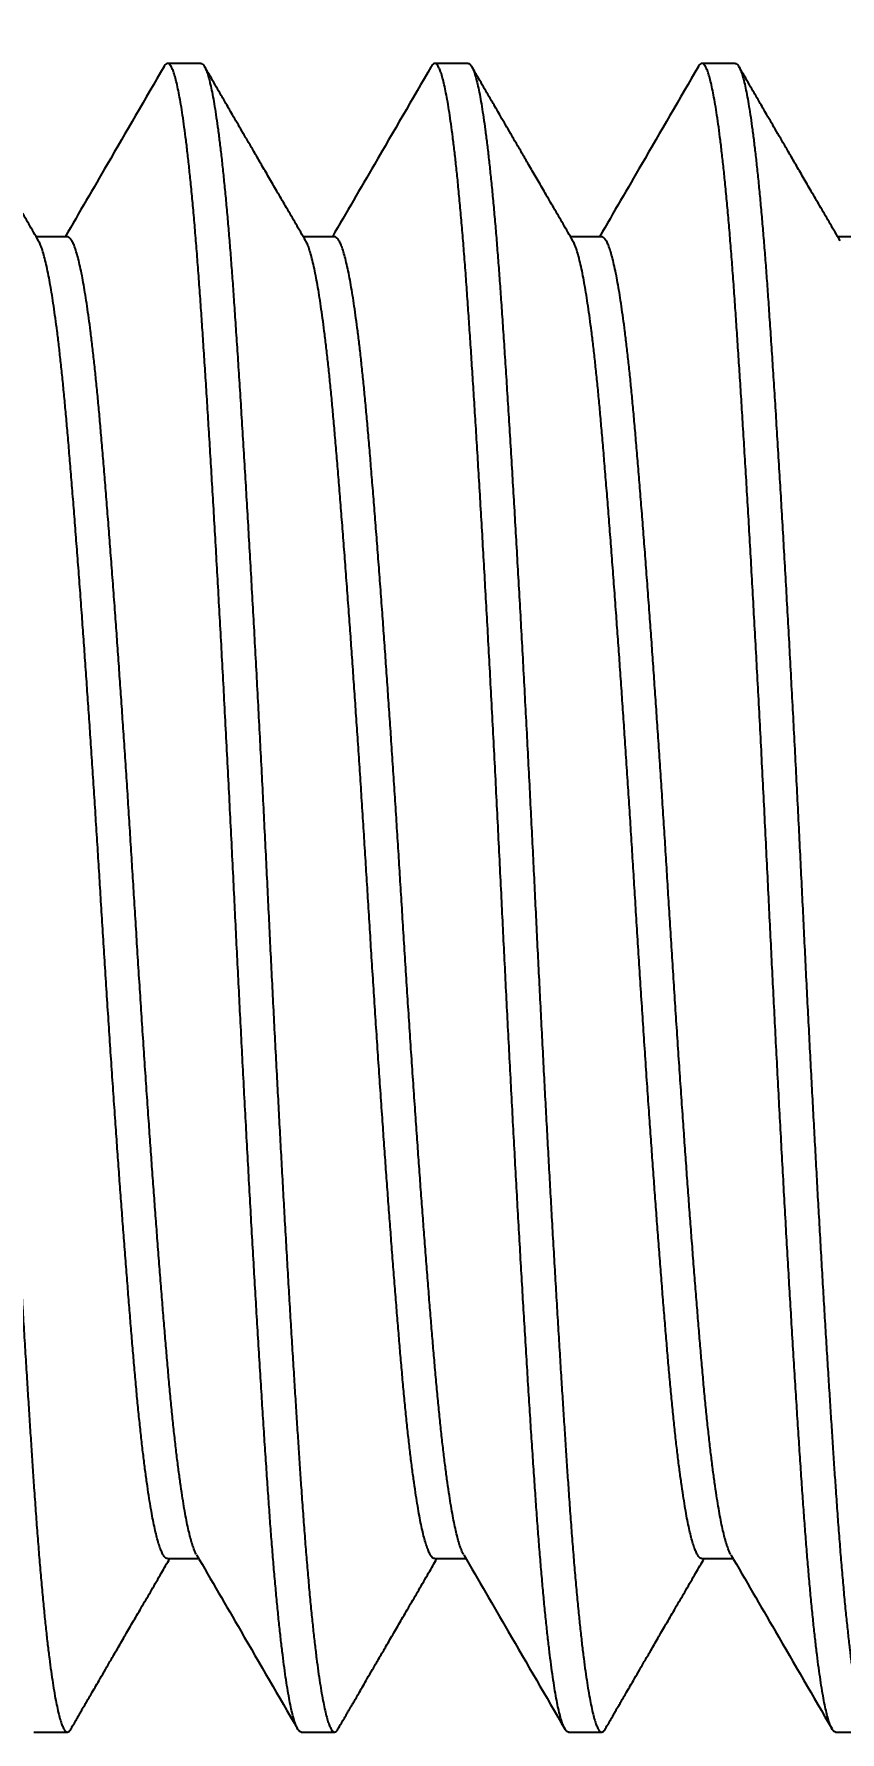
# Model space of a CAD drawing. Header units: millimetres. Extents: x 1.1 to 47.7, y 1.1 to 36.6.
# Drawn here: x 31.94 to 34.35, y 14.27 to 19.36 of the extents above; entities that cross this region are included whole.
import ezdxf

# ---------------------------------------------------------------- set-up
doc = ezdxf.new("R2010")
doc.units = ezdxf.units.MM
doc.header["$LTSCALE"] = 0.17487
doc.linetypes.add('SLD-Solid', pattern=[0])
doc.styles.add('SLDTEXTSTYLE0', font='ARIAL.TTF', dxfattribs={"width": 0.948})
doc.dimstyles.new('SLDDIMSTYLE1', dxfattribs={"dimtxt": 0.538946, "dimasz": 0.538946, "dimexe": 0, "dimexo": 0.0625, "dimgap": 0.134737, "dimtad": 0, "dimtih": 1, "dimtoh": 1, "dimdec": 3, "dimrnd": 1e-09, "dimzin": 12, "dimdsep": 46, "dimtxsty": 'SLDTEXTSTYLE0', "dimsah": 1, "dimcen": 0.09, "dimadec": 0, "dimazin": 3, "dimtfac": 1, "dimtdec": 3, "dimtofl": 0, "dimtmove": 0, "dimatfit": 3, "dimfxl": 0, "dimfrac": 2, "dimtolj": 1, "dimtzin": 12, "dimarcsym": 0})

# ---------------------------------------------------------------- blocks, each defined once
blk = doc.blocks.new('_D_3')
at = {"color": 7, "linetype": 'SLD-Solid', "lineweight": 0}
for p, q in [((26.0373, 21.5791), (26.0373, 23.0497)), ((42.0373, 19.8291), (42.0373, 23.0497)), ((26.0373, 22.7721), (33.0103, 22.7721)), ((42.0373, 22.7721), (35.0666, 22.7721))]:
    blk.add_line(p, q, dxfattribs=at)
at = {"color": 7, "linetype": 'SLD-Solid', "lineweight": 18}
for points in [[(26.0373, 22.7721), (26.5763, 22.6892), (26.5763, 22.855)], [(42.0373, 22.7721), (41.4984, 22.855), (41.4984, 22.6892)]]:
    blk.add_solid(points, dxfattribs=at)
at = {"color": 7, "linetype": 'SLD-Solid', "lineweight": 18, "insert": (33.0103, 23.074), "char_height": 0.55521, "attachment_point": 1, "style": 'SLDTEXTSTYLE0'}
blk.add_mtext('16mm', dxfattribs=at)

msp = doc.modelspace()

# ---------------------------------------------------------------- linework, layer by layer
at = {"color": 7, "linetype": 'SLD-Solid', "lineweight": 25}
for p, q in [((32.4373, 19.2739), (32.3373, 19.2739)), ((33.2373, 19.2739), (33.1373, 19.2739)), ((34.0373, 19.2739), (33.9373, 19.2739)), ((32.0373, 18.7543), (31.9439, 18.7543)), ((32.8373, 18.7543), (32.7439, 18.7543)), ((33.6373, 18.7543), (33.5439, 18.7543)), ((34.4373, 18.7543), (34.3439, 18.7543)), ((32.3373, 14.7935), (32.4307, 14.7935)), ((33.1373, 14.7935), (33.2307, 14.7935)), ((33.9373, 14.7935), (34.0307, 14.7935)), ((31.9373, 14.2739), (32.0373, 14.2739)), ((32.7373, 14.2739), (32.8373, 14.2739)), ((33.5373, 14.2739), (33.6373, 14.2739)), ((34.3373, 14.2739), (34.4373, 14.2739))]:
    msp.add_line(p, q, dxfattribs=at)
for points, knots in [([(31.6373, 19.2739), (31.6389, 19.2735), (31.6422, 19.2727), (31.6472, 19.2664), (31.6523, 19.2562), (31.6575, 19.2417), (31.6627, 19.223), (31.6679, 19.2005), (31.6731, 19.1745), (31.6782, 19.1453), (31.6833, 19.1124), (31.6884, 19.0759), (31.6936, 19.0359), (31.6987, 18.9924), (31.7037, 18.9457), (31.7088, 18.8957), (31.7138, 18.8427), (31.7187, 18.7871), (31.7235, 18.7291), (31.7282, 18.6691), (31.7328, 18.6067), (31.7374, 18.5403), (31.7422, 18.4695), (31.7472, 18.3939), (31.7523, 18.315), (31.7575, 18.2332), (31.7627, 18.1485), (31.7679, 18.0628), (31.7731, 17.9764), (31.7782, 17.8897), (31.7833, 17.8012), (31.7884, 17.7111), (31.7936, 17.6196), (31.7987, 17.5268), (31.8037, 17.433), (31.8088, 17.3385), (31.8138, 17.2434), (31.8187, 17.1486), (31.8235, 17.0542), (31.8282, 16.9605), (31.8328, 16.867), (31.8373, 16.775), (31.8417, 16.6841), (31.8461, 16.594), (31.8506, 16.5037), (31.8552, 16.4132), (31.8599, 16.3229), (31.8645, 16.2345), (31.8691, 16.1482), (31.8736, 16.0642), (31.8782, 15.9808), (31.8827, 15.8984), (31.8874, 15.8153), (31.8922, 15.7319), (31.897, 15.6483), (31.9018, 15.5664), (31.9066, 15.4863), (31.9114, 15.4082), (31.916, 15.3336), (31.9205, 15.2626), (31.9248, 15.195), (31.929, 15.1297), (31.9332, 15.0666), (31.9376, 15.002), (31.9422, 14.9359), (31.9472, 14.8689), (31.9523, 14.8045), (31.9575, 14.7431), (31.9627, 14.6848), (31.9679, 14.6309), (31.9731, 14.5814), (31.9782, 14.536), (31.9833, 14.494), (31.9884, 14.4555), (31.9936, 14.4206), (31.9987, 14.3893), (32.0037, 14.3617), (32.0088, 14.3378), (32.0138, 14.3177), (32.0187, 14.3015), (32.0235, 14.2891), (32.0282, 14.2803), (32.0328, 14.2751), (32.0374, 14.2732), (32.0422, 14.2755), (32.0457, 14.279), (32.0477, 14.2829), (32.0479, 14.2834)], [0, 0, 0, 0, 0.01244, 0.02497, 0.037581, 0.050263, 0.063005, 0.075798, 0.087896, 0.10002, 0.11216, 0.124308, 0.136454, 0.148589, 0.160702, 0.172786, 0.184831, 0.196828, 0.208555, 0.22022, 0.231815, 0.243332, 0.255772, 0.268302, 0.280913, 0.293594, 0.306337, 0.319129, 0.331227, 0.343351, 0.355492, 0.36764, 0.379786, 0.39192, 0.404034, 0.416118, 0.428162, 0.440159, 0.451887, 0.463552, 0.475146, 0.486663, 0.497766, 0.508942, 0.520183, 0.531484, 0.542836, 0.554233, 0.565012, 0.575819, 0.586645, 0.597484, 0.60833, 0.619833, 0.631329, 0.642808, 0.654264, 0.665688, 0.677073, 0.687764, 0.698409, 0.708999, 0.719531, 0.729997, 0.742437, 0.754968, 0.767579, 0.78026, 0.793002, 0.805795, 0.817893, 0.830017, 0.842158, 0.854305, 0.866451, 0.878586, 0.8907, 0.902783, 0.914828, 0.926825, 0.938553, 0.950218, 0.961812, 0.973329, 0.985769, 0.998299, 1, 1, 1, 1]), ([(31.9508, 18.7425), (31.941, 18.7593), (31.922, 18.7921), (31.8943, 18.8397), (31.8684, 18.8844), (31.8441, 18.9262), (31.8217, 18.9648), (31.8012, 19.0003), (31.7824, 19.0326), (31.7652, 19.0622), (31.7497, 19.089), (31.7357, 19.1131), (31.7234, 19.1344), (31.7127, 19.1529), (31.7029, 19.1697), (31.6921, 19.1883), (31.6793, 19.2104), (31.6641, 19.2367), (31.6534, 19.255), (31.6479, 19.2646)], [0, 0, 0, 0, 0.096909, 0.188176, 0.273796, 0.353768, 0.42809, 0.495582, 0.557618, 0.614197, 0.665317, 0.711757, 0.752534, 0.787647, 0.817761, 0.849158, 0.894569, 0.944849, 1, 1, 1, 1]), ([(32.3268, 19.2646), (32.27, 19.1667), (32.1714, 18.9966), (32.0726, 18.8265), (32.0307, 18.7543)], [0, 0, 0, 0, 0.575371, 1, 1, 1, 1]), ([(32.7373, 14.2739), (32.7357, 14.2743), (32.7326, 14.275), (32.7277, 14.281), (32.7227, 14.2907), (32.7177, 14.3043), (32.7127, 14.3218), (32.7076, 14.343), (32.7025, 14.3681), (32.6973, 14.397), (32.6922, 14.4295), (32.6871, 14.4655), (32.682, 14.5047), (32.6769, 14.5474), (32.6718, 14.5937), (32.6667, 14.6436), (32.6616, 14.697), (32.6566, 14.7533), (32.6516, 14.8126), (32.6468, 14.8745), (32.642, 14.9389), (32.6373, 15.0067), (32.6324, 15.0782), (32.6274, 15.1539), (32.6223, 15.2328), (32.6172, 15.3146), (32.6119, 15.3993), (32.6067, 15.485), (32.6015, 15.5714), (32.5964, 15.658), (32.5913, 15.7465), (32.5862, 15.8367), (32.5811, 15.9282), (32.576, 16.021), (32.5709, 16.1147), (32.5659, 16.2093), (32.5609, 16.3044), (32.556, 16.3992), (32.5512, 16.4936), (32.5465, 16.5873), (32.5418, 16.6807), (32.5372, 16.7764), (32.5324, 16.8745), (32.5274, 16.9755), (32.5223, 17.0767), (32.5172, 17.178), (32.5119, 17.2791), (32.5067, 17.3778), (32.5015, 17.4739), (32.4964, 17.5673), (32.4913, 17.6595), (32.4862, 17.7505), (32.4811, 17.84), (32.476, 17.9277), (32.4709, 18.0135), (32.4659, 18.0972), (32.4609, 18.1786), (32.456, 18.2572), (32.4512, 18.3327), (32.4465, 18.4052), (32.4418, 18.475), (32.4372, 18.5438), (32.4324, 18.6119), (32.4274, 18.6789), (32.4223, 18.7432), (32.4172, 18.8047), (32.4119, 18.8629), (32.4067, 18.9168), (32.4015, 18.9664), (32.3964, 19.0118), (32.3913, 19.0537), (32.3862, 19.0923), (32.3811, 19.1272), (32.376, 19.1585), (32.3709, 19.1861), (32.3659, 19.2099), (32.3609, 19.23), (32.356, 19.2463), (32.3512, 19.2587), (32.3465, 19.2675), (32.3418, 19.2727), (32.3372, 19.2746), (32.3324, 19.2723), (32.3289, 19.2688), (32.327, 19.2649), (32.3268, 19.2644)], [0, 0, 0, 0, 0.012117, 0.02432, 0.036599, 0.048947, 0.061117, 0.073335, 0.08559, 0.097874, 0.110177, 0.122269, 0.13436, 0.146442, 0.158505, 0.170785, 0.183026, 0.195219, 0.207355, 0.219425, 0.23142, 0.243333, 0.255773, 0.268303, 0.280914, 0.293596, 0.306338, 0.319131, 0.331229, 0.343353, 0.355493, 0.367641, 0.379787, 0.391922, 0.404036, 0.41612, 0.428164, 0.440161, 0.451889, 0.463554, 0.475148, 0.486665, 0.499106, 0.511636, 0.524247, 0.536928, 0.549671, 0.562463, 0.574561, 0.586685, 0.598826, 0.610974, 0.62312, 0.635255, 0.647368, 0.659452, 0.671497, 0.683494, 0.695222, 0.706887, 0.718481, 0.729998, 0.742438, 0.754968, 0.767579, 0.780261, 0.793003, 0.805796, 0.817894, 0.830018, 0.842159, 0.854307, 0.866453, 0.878587, 0.890701, 0.902785, 0.91483, 0.926827, 0.938554, 0.950219, 0.961814, 0.973331, 0.985771, 0.998301, 1, 1, 1, 1]), ([(32.4373, 19.2739), (32.4389, 19.2735), (32.4422, 19.2727), (32.4472, 19.2664), (32.4523, 19.2562), (32.4575, 19.2417), (32.4627, 19.223), (32.4679, 19.2005), (32.4731, 19.1745), (32.4782, 19.1453), (32.4833, 19.1124), (32.4884, 19.0759), (32.4936, 19.0359), (32.4987, 18.9924), (32.5037, 18.9457), (32.5088, 18.8957), (32.5138, 18.8427), (32.5187, 18.7871), (32.5235, 18.7291), (32.5282, 18.6691), (32.5328, 18.6067), (32.5374, 18.5403), (32.5422, 18.4695), (32.5472, 18.3939), (32.5523, 18.315), (32.5575, 18.2332), (32.5627, 18.1485), (32.5679, 18.0628), (32.5731, 17.9764), (32.5782, 17.8897), (32.5833, 17.8012), (32.5884, 17.7111), (32.5936, 17.6196), (32.5987, 17.5268), (32.6037, 17.433), (32.6088, 17.3385), (32.6138, 17.2434), (32.6187, 17.1486), (32.6235, 17.0542), (32.6282, 16.9605), (32.6328, 16.867), (32.6373, 16.775), (32.6417, 16.6841), (32.6461, 16.594), (32.6506, 16.5037), (32.6552, 16.4132), (32.6599, 16.3229), (32.6645, 16.2345), (32.6691, 16.1482), (32.6736, 16.0642), (32.6782, 15.9808), (32.6827, 15.8984), (32.6874, 15.8153), (32.6922, 15.7319), (32.697, 15.6483), (32.7018, 15.5664), (32.7066, 15.4863), (32.7114, 15.4082), (32.716, 15.3336), (32.7205, 15.2626), (32.7248, 15.195), (32.729, 15.1297), (32.7332, 15.0666), (32.7376, 15.002), (32.7422, 14.9359), (32.7472, 14.8689), (32.7523, 14.8045), (32.7575, 14.7431), (32.7627, 14.6848), (32.7679, 14.6309), (32.7731, 14.5814), (32.7782, 14.536), (32.7833, 14.494), (32.7884, 14.4555), (32.7936, 14.4206), (32.7987, 14.3893), (32.8037, 14.3617), (32.8088, 14.3378), (32.8138, 14.3177), (32.8187, 14.3015), (32.8235, 14.2891), (32.8282, 14.2803), (32.8328, 14.2751), (32.8374, 14.2732), (32.8422, 14.2755), (32.8457, 14.279), (32.8477, 14.2829), (32.8479, 14.2834)], [0, 0, 0, 0, 0.01244, 0.02497, 0.037581, 0.050263, 0.063005, 0.075798, 0.087896, 0.10002, 0.11216, 0.124308, 0.136454, 0.148589, 0.160702, 0.172786, 0.184831, 0.196828, 0.208555, 0.22022, 0.231815, 0.243332, 0.255772, 0.268302, 0.280913, 0.293594, 0.306337, 0.319129, 0.331227, 0.343351, 0.355492, 0.36764, 0.379786, 0.39192, 0.404034, 0.416118, 0.428162, 0.440159, 0.451887, 0.463552, 0.475146, 0.486663, 0.497766, 0.508942, 0.520183, 0.531484, 0.542836, 0.554233, 0.565012, 0.575819, 0.586645, 0.597484, 0.60833, 0.619833, 0.631329, 0.642808, 0.654264, 0.665688, 0.677073, 0.687764, 0.698409, 0.708999, 0.719531, 0.729997, 0.742437, 0.754968, 0.767579, 0.78026, 0.793002, 0.805795, 0.817893, 0.830017, 0.842158, 0.854305, 0.866451, 0.878586, 0.8907, 0.902783, 0.914828, 0.926825, 0.938553, 0.950218, 0.961812, 0.973329, 0.985769, 0.998299, 1, 1, 1, 1]), ([(32.7508, 18.7425), (32.741, 18.7593), (32.722, 18.7921), (32.6943, 18.8397), (32.6684, 18.8844), (32.6441, 18.9262), (32.6217, 18.9648), (32.6012, 19.0003), (32.5824, 19.0326), (32.5652, 19.0622), (32.5497, 19.089), (32.5357, 19.1131), (32.5234, 19.1344), (32.5127, 19.1529), (32.5029, 19.1697), (32.4921, 19.1883), (32.4793, 19.2104), (32.4641, 19.2367), (32.4534, 19.255), (32.4479, 19.2646)], [0, 0, 0, 0, 0.0969093, 0.1881756, 0.2737962, 0.3537685, 0.4280899, 0.4955816, 0.557618, 0.6141972, 0.6653174, 0.7117567, 0.7525337, 0.7876471, 0.8177606, 0.8491585, 0.8945687, 0.9448489, 1, 1, 1, 1]), ([(33.1268, 19.2646), (33.07, 19.1667), (32.9714, 18.9966), (32.8726, 18.8265), (32.8307, 18.7543)], [0, 0, 0, 0, 0.575371, 1, 1, 1, 1]), ([(33.5373, 14.2739), (33.5357, 14.2743), (33.5326, 14.275), (33.5277, 14.281), (33.5227, 14.2907), (33.5177, 14.3043), (33.5127, 14.3218), (33.5076, 14.343), (33.5025, 14.3681), (33.4973, 14.397), (33.4922, 14.4295), (33.4871, 14.4655), (33.482, 14.5047), (33.4769, 14.5474), (33.4718, 14.5937), (33.4667, 14.6436), (33.4616, 14.697), (33.4566, 14.7533), (33.4516, 14.8126), (33.4468, 14.8745), (33.442, 14.9389), (33.4373, 15.0067), (33.4324, 15.0782), (33.4274, 15.1539), (33.4223, 15.2328), (33.4172, 15.3146), (33.4119, 15.3993), (33.4067, 15.485), (33.4015, 15.5714), (33.3964, 15.658), (33.3913, 15.7465), (33.3862, 15.8367), (33.3811, 15.9282), (33.376, 16.021), (33.3709, 16.1147), (33.3659, 16.2093), (33.3609, 16.3044), (33.356, 16.3992), (33.3512, 16.4936), (33.3465, 16.5873), (33.3418, 16.6807), (33.3372, 16.7764), (33.3324, 16.8745), (33.3274, 16.9755), (33.3223, 17.0767), (33.3172, 17.178), (33.3119, 17.2791), (33.3067, 17.3778), (33.3015, 17.4739), (33.2964, 17.5673), (33.2913, 17.6595), (33.2862, 17.7505), (33.2811, 17.84), (33.276, 17.9277), (33.2709, 18.0135), (33.2659, 18.0972), (33.2609, 18.1786), (33.256, 18.2572), (33.2512, 18.3327), (33.2465, 18.4052), (33.2418, 18.475), (33.2372, 18.5438), (33.2324, 18.6119), (33.2274, 18.6789), (33.2223, 18.7432), (33.2172, 18.8047), (33.2119, 18.8629), (33.2067, 18.9168), (33.2015, 18.9664), (33.1964, 19.0118), (33.1913, 19.0537), (33.1862, 19.0923), (33.1811, 19.1272), (33.176, 19.1585), (33.1709, 19.1861), (33.1659, 19.2099), (33.1609, 19.23), (33.156, 19.2463), (33.1512, 19.2587), (33.1465, 19.2675), (33.1418, 19.2727), (33.1372, 19.2746), (33.1324, 19.2723), (33.1289, 19.2688), (33.127, 19.2649), (33.1268, 19.2644)], [0, 0, 0, 0, 0.012117, 0.02432, 0.036599, 0.048947, 0.061117, 0.073335, 0.08559, 0.097874, 0.110177, 0.122269, 0.13436, 0.146442, 0.158505, 0.170785, 0.183026, 0.195219, 0.207355, 0.219425, 0.23142, 0.243333, 0.255773, 0.268303, 0.280914, 0.293596, 0.306338, 0.319131, 0.331229, 0.343353, 0.355493, 0.367641, 0.379787, 0.391922, 0.404036, 0.41612, 0.428164, 0.440161, 0.451889, 0.463554, 0.475148, 0.486665, 0.499106, 0.511636, 0.524247, 0.536928, 0.549671, 0.562463, 0.574561, 0.586685, 0.598826, 0.610974, 0.62312, 0.635255, 0.647368, 0.659452, 0.671497, 0.683494, 0.695222, 0.706887, 0.718481, 0.729998, 0.742438, 0.754968, 0.767579, 0.780261, 0.793003, 0.805796, 0.817894, 0.830018, 0.842159, 0.854307, 0.866453, 0.878587, 0.890701, 0.902785, 0.91483, 0.926827, 0.938554, 0.950219, 0.961814, 0.973331, 0.985771, 0.998301, 1, 1, 1, 1]), ([(33.2373, 19.2739), (33.2389, 19.2735), (33.2422, 19.2727), (33.2472, 19.2664), (33.2523, 19.2562), (33.2575, 19.2417), (33.2627, 19.223), (33.2679, 19.2005), (33.2731, 19.1745), (33.2782, 19.1453), (33.2833, 19.1124), (33.2884, 19.0759), (33.2936, 19.0359), (33.2987, 18.9924), (33.3037, 18.9457), (33.3088, 18.8957), (33.3138, 18.8427), (33.3187, 18.7871), (33.3235, 18.7291), (33.3282, 18.6691), (33.3328, 18.6067), (33.3374, 18.5403), (33.3422, 18.4695), (33.3472, 18.3939), (33.3523, 18.315), (33.3575, 18.2332), (33.3627, 18.1485), (33.3679, 18.0628), (33.3731, 17.9764), (33.3782, 17.8897), (33.3833, 17.8012), (33.3884, 17.7111), (33.3936, 17.6196), (33.3987, 17.5268), (33.4037, 17.433), (33.4088, 17.3385), (33.4138, 17.2434), (33.4187, 17.1486), (33.4235, 17.0542), (33.4282, 16.9605), (33.4328, 16.867), (33.4373, 16.775), (33.4417, 16.6841), (33.4461, 16.594), (33.4506, 16.5037), (33.4552, 16.4132), (33.4599, 16.3229), (33.4645, 16.2345), (33.4691, 16.1482), (33.4736, 16.0642), (33.4782, 15.9808), (33.4827, 15.8984), (33.4874, 15.8153), (33.4922, 15.7319), (33.497, 15.6483), (33.5018, 15.5664), (33.5066, 15.4863), (33.5114, 15.4082), (33.516, 15.3336), (33.5205, 15.2626), (33.5248, 15.195), (33.529, 15.1297), (33.5332, 15.0666), (33.5376, 15.002), (33.5422, 14.9359), (33.5472, 14.8689), (33.5523, 14.8045), (33.5575, 14.7431), (33.5627, 14.6848), (33.5679, 14.6309), (33.5731, 14.5814), (33.5782, 14.536), (33.5833, 14.494), (33.5884, 14.4555), (33.5936, 14.4206), (33.5987, 14.3893), (33.6037, 14.3617), (33.6088, 14.3378), (33.6138, 14.3177), (33.6187, 14.3015), (33.6235, 14.2891), (33.6282, 14.2803), (33.6328, 14.2751), (33.6374, 14.2732), (33.6422, 14.2755), (33.6457, 14.279), (33.6477, 14.2829), (33.6479, 14.2834)], [0, 0, 0, 0, 0.01244, 0.02497, 0.037581, 0.050263, 0.063005, 0.075798, 0.087896, 0.10002, 0.11216, 0.124308, 0.136454, 0.148589, 0.160702, 0.172786, 0.184831, 0.196828, 0.208555, 0.22022, 0.231815, 0.243332, 0.255772, 0.268302, 0.280913, 0.293594, 0.306337, 0.319129, 0.331227, 0.343351, 0.355492, 0.36764, 0.379786, 0.39192, 0.404034, 0.416118, 0.428162, 0.440159, 0.451887, 0.463552, 0.475146, 0.486663, 0.497766, 0.508942, 0.520183, 0.531484, 0.542836, 0.554233, 0.565012, 0.575819, 0.586645, 0.597484, 0.60833, 0.619833, 0.631329, 0.642808, 0.654264, 0.665688, 0.677073, 0.687764, 0.698409, 0.708999, 0.719531, 0.729997, 0.742437, 0.754968, 0.767579, 0.78026, 0.793002, 0.805795, 0.817893, 0.830017, 0.842158, 0.854305, 0.866451, 0.878586, 0.8907, 0.902783, 0.914828, 0.926825, 0.938553, 0.950218, 0.961812, 0.973329, 0.985769, 0.998299, 1, 1, 1, 1]), ([(33.5508, 18.7425), (33.541, 18.7593), (33.522, 18.7921), (33.4943, 18.8397), (33.4684, 18.8844), (33.4441, 18.9262), (33.4217, 18.9648), (33.4012, 19.0003), (33.3824, 19.0326), (33.3652, 19.0622), (33.3497, 19.089), (33.3357, 19.1131), (33.3234, 19.1344), (33.3127, 19.1529), (33.3029, 19.1697), (33.2921, 19.1883), (33.2793, 19.2104), (33.2641, 19.2367), (33.2534, 19.255), (33.2479, 19.2646)], [0, 0, 0, 0, 0.096909, 0.188176, 0.273796, 0.353768, 0.42809, 0.495582, 0.557618, 0.614197, 0.665317, 0.711757, 0.752534, 0.787647, 0.817761, 0.849158, 0.894569, 0.944849, 1, 1, 1, 1]), ([(33.9268, 19.2646), (33.87, 19.1667), (33.7714, 18.9966), (33.6726, 18.8265), (33.6307, 18.7543)], [0, 0, 0, 0, 0.575371, 1, 1, 1, 1]), ([(34.3373, 14.2739), (34.3357, 14.2743), (34.3326, 14.275), (34.3277, 14.281), (34.3227, 14.2907), (34.3177, 14.3043), (34.3127, 14.3218), (34.3076, 14.343), (34.3025, 14.3681), (34.2973, 14.397), (34.2922, 14.4295), (34.2871, 14.4655), (34.282, 14.5047), (34.2769, 14.5474), (34.2718, 14.5937), (34.2667, 14.6436), (34.2616, 14.697), (34.2566, 14.7533), (34.2516, 14.8126), (34.2468, 14.8745), (34.242, 14.9389), (34.2373, 15.0067), (34.2324, 15.0782), (34.2274, 15.1539), (34.2223, 15.2328), (34.2172, 15.3146), (34.2119, 15.3993), (34.2067, 15.485), (34.2015, 15.5714), (34.1964, 15.658), (34.1913, 15.7465), (34.1862, 15.8367), (34.1811, 15.9282), (34.176, 16.021), (34.1709, 16.1147), (34.1659, 16.2093), (34.1609, 16.3044), (34.156, 16.3992), (34.1512, 16.4936), (34.1465, 16.5873), (34.1418, 16.6807), (34.1372, 16.7764), (34.1324, 16.8745), (34.1274, 16.9755), (34.1223, 17.0767), (34.1172, 17.178), (34.1119, 17.2791), (34.1067, 17.3778), (34.1015, 17.4739), (34.0964, 17.5673), (34.0913, 17.6595), (34.0862, 17.7505), (34.0811, 17.84), (34.076, 17.9277), (34.0709, 18.0135), (34.0659, 18.0972), (34.0609, 18.1786), (34.056, 18.2572), (34.0512, 18.3327), (34.0465, 18.4052), (34.0418, 18.475), (34.0372, 18.5438), (34.0324, 18.6119), (34.0274, 18.6789), (34.0223, 18.7432), (34.0172, 18.8047), (34.0119, 18.8629), (34.0067, 18.9168), (34.0015, 18.9664), (33.9964, 19.0118), (33.9913, 19.0537), (33.9862, 19.0923), (33.9811, 19.1272), (33.976, 19.1585), (33.9709, 19.1861), (33.9659, 19.2099), (33.9609, 19.23), (33.956, 19.2463), (33.9512, 19.2587), (33.9465, 19.2675), (33.9418, 19.2727), (33.9372, 19.2746), (33.9324, 19.2723), (33.9289, 19.2688), (33.927, 19.2649), (33.9268, 19.2644)], [0, 0, 0, 0, 0.012117, 0.02432, 0.036599, 0.048947, 0.061117, 0.073335, 0.08559, 0.097874, 0.110177, 0.122269, 0.13436, 0.146442, 0.158505, 0.170785, 0.183026, 0.195219, 0.207355, 0.219425, 0.23142, 0.243333, 0.255773, 0.268303, 0.280914, 0.293596, 0.306338, 0.319131, 0.331229, 0.343353, 0.355493, 0.367641, 0.379787, 0.391922, 0.404036, 0.41612, 0.428164, 0.440161, 0.451889, 0.463554, 0.475148, 0.486665, 0.499106, 0.511636, 0.524247, 0.536928, 0.549671, 0.562463, 0.574561, 0.586685, 0.598826, 0.610974, 0.62312, 0.635255, 0.647368, 0.659452, 0.671497, 0.683494, 0.695222, 0.706887, 0.718481, 0.729998, 0.742438, 0.754968, 0.767579, 0.780261, 0.793003, 0.805796, 0.817894, 0.830018, 0.842159, 0.854307, 0.866453, 0.878587, 0.890701, 0.902785, 0.91483, 0.926827, 0.938554, 0.950219, 0.961814, 0.973331, 0.985771, 0.998301, 1, 1, 1, 1]), ([(34.0373, 19.2739), (34.0389, 19.2735), (34.0422, 19.2727), (34.0472, 19.2664), (34.0523, 19.2562), (34.0575, 19.2417), (34.0627, 19.223), (34.0679, 19.2005), (34.0731, 19.1745), (34.0782, 19.1453), (34.0833, 19.1124), (34.0884, 19.0759), (34.0936, 19.0359), (34.0987, 18.9924), (34.1037, 18.9457), (34.1088, 18.8957), (34.1138, 18.8427), (34.1187, 18.7871), (34.1235, 18.7291), (34.1282, 18.6691), (34.1328, 18.6067), (34.1374, 18.5403), (34.1422, 18.4695), (34.1472, 18.3939), (34.1523, 18.315), (34.1575, 18.2332), (34.1627, 18.1485), (34.1679, 18.0628), (34.1731, 17.9764), (34.1782, 17.8897), (34.1833, 17.8012), (34.1884, 17.7111), (34.1936, 17.6196), (34.1987, 17.5268), (34.2037, 17.433), (34.2088, 17.3385), (34.2138, 17.2434), (34.2187, 17.1486), (34.2235, 17.0542), (34.2282, 16.9605), (34.2328, 16.867), (34.2373, 16.775), (34.2417, 16.6841), (34.2461, 16.594), (34.2506, 16.5037), (34.2552, 16.4132), (34.2599, 16.3229), (34.2645, 16.2345), (34.2691, 16.1482), (34.2736, 16.0642), (34.2782, 15.9808), (34.2827, 15.8984), (34.2874, 15.8153), (34.2922, 15.7319), (34.297, 15.6483), (34.3018, 15.5664), (34.3066, 15.4863), (34.3114, 15.4082), (34.316, 15.3336), (34.3205, 15.2626), (34.3248, 15.195), (34.329, 15.1297), (34.3332, 15.0666), (34.3376, 15.002), (34.3422, 14.9359), (34.3472, 14.8689), (34.3523, 14.8045), (34.3575, 14.7431), (34.3627, 14.6848), (34.3679, 14.6309), (34.3731, 14.5814), (34.3782, 14.536), (34.3833, 14.494), (34.3884, 14.4555), (34.3936, 14.4206), (34.3987, 14.3893), (34.4037, 14.3617), (34.4088, 14.3378), (34.4138, 14.3177), (34.4187, 14.3015), (34.4235, 14.2891), (34.4282, 14.2803), (34.4328, 14.2751), (34.4374, 14.2732), (34.4422, 14.2755), (34.4457, 14.279), (34.4477, 14.2829), (34.4479, 14.2834)], [0, 0, 0, 0, 0.01244, 0.02497, 0.037581, 0.050263, 0.063005, 0.075798, 0.087896, 0.10002, 0.11216, 0.124308, 0.136454, 0.148589, 0.160702, 0.172786, 0.184831, 0.196828, 0.208555, 0.22022, 0.231815, 0.243332, 0.255772, 0.268302, 0.280913, 0.293594, 0.306337, 0.319129, 0.331227, 0.343351, 0.355492, 0.36764, 0.379786, 0.39192, 0.404034, 0.416118, 0.428162, 0.440159, 0.451887, 0.463552, 0.475146, 0.486663, 0.497766, 0.508942, 0.520183, 0.531484, 0.542836, 0.554233, 0.565012, 0.575819, 0.586645, 0.597484, 0.60833, 0.619833, 0.631329, 0.642808, 0.654264, 0.665688, 0.677073, 0.687764, 0.698409, 0.708999, 0.719531, 0.729997, 0.742437, 0.754968, 0.767579, 0.78026, 0.793002, 0.805795, 0.817893, 0.830017, 0.842158, 0.854305, 0.866451, 0.878586, 0.8907, 0.902783, 0.914828, 0.926825, 0.938553, 0.950218, 0.961812, 0.973329, 0.985769, 0.998299, 1, 1, 1, 1]), ([(34.3508, 18.7425), (34.341, 18.7593), (34.322, 18.7921), (34.2943, 18.8397), (34.2684, 18.8844), (34.2441, 18.9262), (34.2217, 18.9648), (34.2012, 19.0003), (34.1824, 19.0326), (34.1652, 19.0622), (34.1497, 19.089), (34.1357, 19.1131), (34.1234, 19.1344), (34.1127, 19.1529), (34.1029, 19.1697), (34.0921, 19.1883), (34.0793, 19.2104), (34.0641, 19.2367), (34.0534, 19.255), (34.0479, 19.2646)], [0, 0, 0, 0, 0.096909, 0.188176, 0.273796, 0.353768, 0.42809, 0.495582, 0.557618, 0.614197, 0.665317, 0.711757, 0.752534, 0.787647, 0.817761, 0.849158, 0.894569, 0.944849, 1, 1, 1, 1]), ([(32.3373, 14.7935), (32.3373, 14.7935), (32.3357, 14.7929), (32.3324, 14.7948), (32.3274, 14.7993), (32.3223, 14.8075), (32.3172, 14.819), (32.3119, 14.8338), (32.3067, 14.8516), (32.3015, 14.8722), (32.2964, 14.8953), (32.2913, 14.9214), (32.2862, 14.9503), (32.2809, 14.9832), (32.2754, 15.0205), (32.2697, 15.0624), (32.2641, 15.1073), (32.2586, 15.1553), (32.2531, 15.206), (32.2477, 15.2593), (32.2425, 15.315), (32.2374, 15.3722), (32.2324, 15.4307), (32.2274, 15.4906), (32.2223, 15.5531), (32.2172, 15.6179), (32.2119, 15.685), (32.2067, 15.7529), (32.2015, 15.8213), (32.1964, 15.89), (32.1913, 15.9601), (32.1862, 16.0315), (32.1809, 16.1068), (32.1754, 16.186), (32.1697, 16.269), (32.1641, 16.3528), (32.1586, 16.437), (32.1531, 16.5214), (32.1477, 16.6058), (32.1425, 16.69), (32.1374, 16.7725), (32.1324, 16.8536), (32.1274, 16.9336), (32.1223, 17.0138), (32.1172, 17.094), (32.1119, 17.1741), (32.1067, 17.2523), (32.1015, 17.3284), (32.0964, 17.4024), (32.0913, 17.4755), (32.0862, 17.5475), (32.0809, 17.6211), (32.0754, 17.6959), (32.0697, 17.7714), (32.0641, 17.8449), (32.0586, 17.916), (32.0531, 17.9847), (32.0477, 18.0508), (32.0425, 18.1141), (32.0374, 18.1736), (32.0324, 18.2298), (32.0274, 18.283), (32.0223, 18.3339), (32.0172, 18.3826), (32.0119, 18.4287), (32.0067, 18.4714), (32.0015, 18.5107), (31.9964, 18.5466), (31.9913, 18.5799), (31.9862, 18.6104), (31.9809, 18.6391), (31.9754, 18.6657), (31.9697, 18.6895), (31.9641, 18.7097), (31.9586, 18.7259), (31.9541, 18.7367), (31.9516, 18.7408), (31.9508, 18.742)], [0, 0, 0, 0, 0.00001, 0.013251, 0.026587, 0.04001, 0.053508, 0.067071, 0.080688, 0.093565, 0.10647, 0.119393, 0.132324, 0.145252, 0.159667, 0.174052, 0.188394, 0.202681, 0.216898, 0.231033, 0.245075, 0.25901, 0.27225, 0.285587, 0.29901, 0.312508, 0.326071, 0.339687, 0.352565, 0.36547, 0.378393, 0.391324, 0.404252, 0.418666, 0.433051, 0.447394, 0.46168, 0.475898, 0.490033, 0.504074, 0.51801, 0.53125, 0.544587, 0.558009, 0.571508, 0.58507, 0.598687, 0.611564, 0.62447, 0.637393, 0.650323, 0.663252, 0.677666, 0.692051, 0.706394, 0.72068, 0.734897, 0.749033, 0.763074, 0.77701, 0.79025, 0.803587, 0.817009, 0.830507, 0.84407, 0.857687, 0.870564, 0.883469, 0.896392, 0.909323, 0.922252, 0.936666, 0.951051, 0.965394, 0.97968, 0.993897, 1, 1, 1, 1]), ([(32.4239, 14.8056), (32.4234, 14.8064), (32.4211, 14.8098), (32.4172, 14.8191), (32.4119, 14.8337), (32.4067, 14.8516), (32.4015, 14.8722), (32.3964, 14.8953), (32.3913, 14.9214), (32.3862, 14.9503), (32.3809, 14.9832), (32.3754, 15.0205), (32.3697, 15.0624), (32.3641, 15.1073), (32.3586, 15.1553), (32.3531, 15.206), (32.3477, 15.2593), (32.3425, 15.315), (32.3374, 15.3722), (32.3324, 15.4307), (32.3274, 15.4906), (32.3223, 15.5531), (32.3172, 15.6179), (32.3119, 15.685), (32.3067, 15.7529), (32.3015, 15.8213), (32.2964, 15.89), (32.2913, 15.9601), (32.2862, 16.0315), (32.2809, 16.1068), (32.2754, 16.186), (32.2697, 16.269), (32.2641, 16.3528), (32.2586, 16.437), (32.2531, 16.5214), (32.2477, 16.6058), (32.2425, 16.69), (32.2374, 16.7725), (32.2324, 16.8536), (32.2274, 16.9336), (32.2223, 17.0138), (32.2172, 17.094), (32.2119, 17.1741), (32.2067, 17.2523), (32.2015, 17.3284), (32.1964, 17.4024), (32.1913, 17.4755), (32.1862, 17.5475), (32.1809, 17.6211), (32.1754, 17.6959), (32.1697, 17.7714), (32.1641, 17.8449), (32.1586, 17.916), (32.1531, 17.9847), (32.1477, 18.0508), (32.1425, 18.1141), (32.1374, 18.1736), (32.1324, 18.2298), (32.1274, 18.283), (32.1223, 18.3339), (32.1172, 18.3826), (32.1119, 18.4287), (32.1067, 18.4714), (32.1015, 18.5107), (32.0964, 18.5466), (32.0913, 18.5799), (32.0862, 18.6104), (32.0809, 18.6391), (32.0754, 18.6657), (32.0697, 18.6895), (32.0641, 18.7096), (32.0586, 18.726), (32.0531, 18.7387), (32.0477, 18.7477), (32.0425, 18.7532), (32.039, 18.7539), (32.0373, 18.7543)], [0, 0, 0, 0, 0.00399, 0.017488, 0.031051, 0.044668, 0.057546, 0.070451, 0.083374, 0.096305, 0.109234, 0.123649, 0.138034, 0.152377, 0.166664, 0.180881, 0.195017, 0.209058, 0.222994, 0.236235, 0.249571, 0.262994, 0.276493, 0.290056, 0.303673, 0.31655, 0.329456, 0.342379, 0.35531, 0.368239, 0.382653, 0.397039, 0.411381, 0.425668, 0.439886, 0.454021, 0.468063, 0.481998, 0.495239, 0.508576, 0.521999, 0.535497, 0.54906, 0.562677, 0.575555, 0.58846, 0.601383, 0.614314, 0.627243, 0.641658, 0.656043, 0.670386, 0.684672, 0.69889, 0.713026, 0.727067, 0.741003, 0.754243, 0.76758, 0.781003, 0.794501, 0.808065, 0.821681, 0.834559, 0.847464, 0.860388, 0.873319, 0.886247, 0.900662, 0.915047, 0.92939, 0.943677, 0.957894, 0.97203, 0.986072, 1, 1, 1, 1]), ([(33.1373, 14.7935), (33.1373, 14.7935), (33.1357, 14.7929), (33.1324, 14.7948), (33.1274, 14.7993), (33.1223, 14.8075), (33.1172, 14.819), (33.1119, 14.8338), (33.1067, 14.8516), (33.1015, 14.8722), (33.0964, 14.8953), (33.0913, 14.9214), (33.0862, 14.9503), (33.0809, 14.9832), (33.0754, 15.0205), (33.0697, 15.0624), (33.0641, 15.1073), (33.0586, 15.1553), (33.0531, 15.206), (33.0477, 15.2593), (33.0425, 15.315), (33.0374, 15.3722), (33.0324, 15.4307), (33.0274, 15.4906), (33.0223, 15.5531), (33.0172, 15.6179), (33.0119, 15.685), (33.0067, 15.7529), (33.0015, 15.8213), (32.9964, 15.89), (32.9913, 15.9601), (32.9862, 16.0315), (32.9809, 16.1068), (32.9754, 16.186), (32.9697, 16.269), (32.9641, 16.3528), (32.9586, 16.437), (32.9531, 16.5214), (32.9477, 16.6058), (32.9425, 16.69), (32.9374, 16.7725), (32.9324, 16.8536), (32.9274, 16.9336), (32.9223, 17.0138), (32.9172, 17.094), (32.9119, 17.1741), (32.9067, 17.2523), (32.9015, 17.3284), (32.8964, 17.4024), (32.8913, 17.4755), (32.8862, 17.5475), (32.8809, 17.6211), (32.8754, 17.6959), (32.8697, 17.7714), (32.8641, 17.8449), (32.8586, 17.916), (32.8531, 17.9847), (32.8477, 18.0508), (32.8425, 18.1141), (32.8374, 18.1736), (32.8324, 18.2298), (32.8274, 18.283), (32.8223, 18.3339), (32.8172, 18.3826), (32.8119, 18.4287), (32.8067, 18.4714), (32.8015, 18.5107), (32.7964, 18.5466), (32.7913, 18.5799), (32.7862, 18.6104), (32.7809, 18.6391), (32.7754, 18.6657), (32.7697, 18.6895), (32.7641, 18.7097), (32.7586, 18.7259), (32.7541, 18.7367), (32.7516, 18.7408), (32.7508, 18.742)], [0, 0, 0, 0, 0.00001, 0.013251, 0.026587, 0.04001, 0.053508, 0.067071, 0.080688, 0.093565, 0.10647, 0.119393, 0.132324, 0.145252, 0.159667, 0.174052, 0.188394, 0.202681, 0.216898, 0.231033, 0.245075, 0.25901, 0.27225, 0.285587, 0.29901, 0.312508, 0.326071, 0.339687, 0.352565, 0.36547, 0.378393, 0.391324, 0.404252, 0.418666, 0.433051, 0.447394, 0.46168, 0.475898, 0.490033, 0.504074, 0.51801, 0.53125, 0.544587, 0.558009, 0.571508, 0.58507, 0.598687, 0.611564, 0.62447, 0.637393, 0.650323, 0.663252, 0.677666, 0.692051, 0.706394, 0.72068, 0.734897, 0.749033, 0.763074, 0.77701, 0.79025, 0.803587, 0.817009, 0.830507, 0.84407, 0.857687, 0.870564, 0.883469, 0.896392, 0.909323, 0.922252, 0.936666, 0.951051, 0.965394, 0.97968, 0.993897, 1, 1, 1, 1]), ([(33.2239, 14.8056), (33.2234, 14.8064), (33.2211, 14.8098), (33.2172, 14.8191), (33.2119, 14.8337), (33.2067, 14.8516), (33.2015, 14.8722), (33.1964, 14.8953), (33.1913, 14.9214), (33.1862, 14.9503), (33.1809, 14.9832), (33.1754, 15.0205), (33.1697, 15.0624), (33.1641, 15.1073), (33.1586, 15.1553), (33.1531, 15.206), (33.1477, 15.2593), (33.1425, 15.315), (33.1374, 15.3722), (33.1324, 15.4307), (33.1274, 15.4906), (33.1223, 15.5531), (33.1172, 15.6179), (33.1119, 15.685), (33.1067, 15.7529), (33.1015, 15.8213), (33.0964, 15.89), (33.0913, 15.9601), (33.0862, 16.0315), (33.0809, 16.1068), (33.0754, 16.186), (33.0697, 16.269), (33.0641, 16.3528), (33.0586, 16.437), (33.0531, 16.5214), (33.0477, 16.6058), (33.0425, 16.69), (33.0374, 16.7725), (33.0324, 16.8536), (33.0274, 16.9336), (33.0223, 17.0138), (33.0172, 17.094), (33.0119, 17.1741), (33.0067, 17.2523), (33.0015, 17.3284), (32.9964, 17.4024), (32.9913, 17.4755), (32.9862, 17.5475), (32.9809, 17.6211), (32.9754, 17.6959), (32.9697, 17.7714), (32.9641, 17.8449), (32.9586, 17.916), (32.9531, 17.9847), (32.9477, 18.0508), (32.9425, 18.1141), (32.9374, 18.1736), (32.9324, 18.2298), (32.9274, 18.283), (32.9223, 18.3339), (32.9172, 18.3826), (32.9119, 18.4287), (32.9067, 18.4714), (32.9015, 18.5107), (32.8964, 18.5466), (32.8913, 18.5799), (32.8862, 18.6104), (32.8809, 18.6391), (32.8754, 18.6657), (32.8697, 18.6895), (32.8641, 18.7096), (32.8586, 18.726), (32.8531, 18.7387), (32.8477, 18.7477), (32.8425, 18.7532), (32.839, 18.7539), (32.8373, 18.7543)], [0, 0, 0, 0, 0.00399, 0.017488, 0.031051, 0.044668, 0.057546, 0.070451, 0.083374, 0.096305, 0.109234, 0.123649, 0.138034, 0.152377, 0.166664, 0.180881, 0.195017, 0.209058, 0.222994, 0.236235, 0.249571, 0.262994, 0.276493, 0.290056, 0.303673, 0.31655, 0.329456, 0.342379, 0.35531, 0.368239, 0.382653, 0.397039, 0.411381, 0.425668, 0.439886, 0.454021, 0.468063, 0.481998, 0.495239, 0.508576, 0.521999, 0.535497, 0.54906, 0.562677, 0.575555, 0.58846, 0.601383, 0.614314, 0.627243, 0.641658, 0.656043, 0.670386, 0.684672, 0.69889, 0.713026, 0.727067, 0.741003, 0.754243, 0.76758, 0.781003, 0.794501, 0.808065, 0.821681, 0.834559, 0.847464, 0.860388, 0.873319, 0.886247, 0.900662, 0.915047, 0.92939, 0.943677, 0.957894, 0.97203, 0.986072, 1, 1, 1, 1]), ([(33.9373, 14.7935), (33.9373, 14.7935), (33.9357, 14.7929), (33.9324, 14.7948), (33.9274, 14.7993), (33.9223, 14.8075), (33.9172, 14.819), (33.9119, 14.8338), (33.9067, 14.8516), (33.9015, 14.8722), (33.8964, 14.8953), (33.8913, 14.9214), (33.8862, 14.9503), (33.8809, 14.9832), (33.8754, 15.0205), (33.8697, 15.0624), (33.8641, 15.1073), (33.8586, 15.1553), (33.8531, 15.206), (33.8477, 15.2593), (33.8425, 15.315), (33.8374, 15.3722), (33.8324, 15.4307), (33.8274, 15.4906), (33.8223, 15.5531), (33.8172, 15.6179), (33.8119, 15.685), (33.8067, 15.7529), (33.8015, 15.8213), (33.7964, 15.89), (33.7913, 15.9601), (33.7862, 16.0315), (33.7809, 16.1068), (33.7754, 16.186), (33.7697, 16.269), (33.7641, 16.3528), (33.7586, 16.437), (33.7531, 16.5214), (33.7477, 16.6058), (33.7425, 16.69), (33.7374, 16.7725), (33.7324, 16.8536), (33.7274, 16.9336), (33.7223, 17.0138), (33.7172, 17.094), (33.7119, 17.1741), (33.7067, 17.2523), (33.7015, 17.3284), (33.6964, 17.4024), (33.6913, 17.4755), (33.6862, 17.5475), (33.6809, 17.6211), (33.6754, 17.6959), (33.6697, 17.7714), (33.6641, 17.8449), (33.6586, 17.916), (33.6531, 17.9847), (33.6477, 18.0508), (33.6425, 18.1141), (33.6374, 18.1736), (33.6324, 18.2298), (33.6274, 18.283), (33.6223, 18.3339), (33.6172, 18.3826), (33.6119, 18.4287), (33.6067, 18.4714), (33.6015, 18.5107), (33.5964, 18.5466), (33.5913, 18.5799), (33.5862, 18.6104), (33.5809, 18.6391), (33.5754, 18.6657), (33.5697, 18.6895), (33.5641, 18.7097), (33.5586, 18.7259), (33.5541, 18.7367), (33.5516, 18.7408), (33.5508, 18.742)], [0, 0, 0, 0, 0.00001, 0.013251, 0.026587, 0.04001, 0.053508, 0.067071, 0.080688, 0.093565, 0.10647, 0.119393, 0.132324, 0.145252, 0.159667, 0.174052, 0.188394, 0.202681, 0.216898, 0.231033, 0.245075, 0.25901, 0.27225, 0.285587, 0.29901, 0.312508, 0.326071, 0.339687, 0.352565, 0.36547, 0.378393, 0.391324, 0.404252, 0.418666, 0.433051, 0.447394, 0.46168, 0.475898, 0.490033, 0.504074, 0.51801, 0.53125, 0.544587, 0.558009, 0.571508, 0.58507, 0.598687, 0.611564, 0.62447, 0.637393, 0.650323, 0.663252, 0.677666, 0.692051, 0.706394, 0.72068, 0.734897, 0.749033, 0.763074, 0.77701, 0.79025, 0.803587, 0.817009, 0.830507, 0.84407, 0.857687, 0.870564, 0.883469, 0.896392, 0.909323, 0.922252, 0.936666, 0.951051, 0.965394, 0.97968, 0.993897, 1, 1, 1, 1]), ([(34.0239, 14.8056), (34.0234, 14.8064), (34.0211, 14.8098), (34.0172, 14.8191), (34.0119, 14.8337), (34.0067, 14.8516), (34.0015, 14.8722), (33.9964, 14.8953), (33.9913, 14.9214), (33.9862, 14.9503), (33.9809, 14.9832), (33.9754, 15.0205), (33.9697, 15.0624), (33.9641, 15.1073), (33.9586, 15.1553), (33.9531, 15.206), (33.9477, 15.2593), (33.9425, 15.315), (33.9374, 15.3722), (33.9324, 15.4307), (33.9274, 15.4906), (33.9223, 15.5531), (33.9172, 15.6179), (33.9119, 15.685), (33.9067, 15.7529), (33.9015, 15.8213), (33.8964, 15.89), (33.8913, 15.9601), (33.8862, 16.0315), (33.8809, 16.1068), (33.8754, 16.186), (33.8697, 16.269), (33.8641, 16.3528), (33.8586, 16.437), (33.8531, 16.5214), (33.8477, 16.6058), (33.8425, 16.69), (33.8374, 16.7725), (33.8324, 16.8536), (33.8274, 16.9336), (33.8223, 17.0138), (33.8172, 17.094), (33.8119, 17.1741), (33.8067, 17.2523), (33.8015, 17.3284), (33.7964, 17.4024), (33.7913, 17.4755), (33.7862, 17.5475), (33.7809, 17.6211), (33.7754, 17.6959), (33.7697, 17.7714), (33.7641, 17.8449), (33.7586, 17.916), (33.7531, 17.9847), (33.7477, 18.0508), (33.7425, 18.1141), (33.7374, 18.1736), (33.7324, 18.2298), (33.7274, 18.283), (33.7223, 18.3339), (33.7172, 18.3826), (33.7119, 18.4287), (33.7067, 18.4714), (33.7015, 18.5107), (33.6964, 18.5466), (33.6913, 18.5799), (33.6862, 18.6104), (33.6809, 18.6391), (33.6754, 18.6657), (33.6697, 18.6895), (33.6641, 18.7096), (33.6586, 18.726), (33.6531, 18.7387), (33.6477, 18.7477), (33.6425, 18.7532), (33.639, 18.7539), (33.6373, 18.7543)], [0, 0, 0, 0, 0.00399, 0.017488, 0.031051, 0.044668, 0.057546, 0.070451, 0.083374, 0.096305, 0.109234, 0.123649, 0.138034, 0.152377, 0.166664, 0.180881, 0.195017, 0.209058, 0.222994, 0.236235, 0.249571, 0.262994, 0.276493, 0.290056, 0.303673, 0.31655, 0.329456, 0.342379, 0.35531, 0.368239, 0.382653, 0.397039, 0.411381, 0.425668, 0.439886, 0.454021, 0.468063, 0.481998, 0.495239, 0.508576, 0.521999, 0.535497, 0.54906, 0.562677, 0.575555, 0.58846, 0.601383, 0.614314, 0.627243, 0.641658, 0.656043, 0.670386, 0.684672, 0.69889, 0.713026, 0.727067, 0.741003, 0.754243, 0.76758, 0.781003, 0.794501, 0.808065, 0.821681, 0.834559, 0.847464, 0.860388, 0.873319, 0.886247, 0.900662, 0.915047, 0.92939, 0.943677, 0.957894, 0.97203, 0.986072, 1, 1, 1, 1]), ([(32.0479, 14.2831), (32.0513, 14.289), (32.0576, 14.2999), (32.0661, 14.3146), (32.0729, 14.3264), (32.078, 14.3352), (32.0815, 14.3412), (32.084, 14.3455), (32.0864, 14.3496), (32.0901, 14.356), (32.0956, 14.3654), (32.1032, 14.3785), (32.1124, 14.3945), (32.1233, 14.4132), (32.1364, 14.4359), (32.1519, 14.4626), (32.17, 14.4937), (32.1901, 14.5284), (32.2122, 14.5666), (32.2363, 14.608), (32.2622, 14.6527), (32.2899, 14.7005), (32.3174, 14.7478), (32.3356, 14.7792), (32.3439, 14.7935)], [0, 0, 0, 0, 0.034667, 0.063528, 0.086581, 0.103829, 0.115271, 0.121807, 0.129409, 0.139179, 0.159318, 0.185004, 0.216236, 0.253014, 0.295335, 0.349315, 0.410247, 0.478127, 0.552953, 0.634723, 0.721789, 0.815548, 0.915996, 1, 1, 1, 1]), ([(32.4239, 14.8053), (32.4681, 14.7291), (32.5691, 14.5551), (32.67, 14.381), (32.7268, 14.2831)], [0, 0, 0, 0, 0.437638, 1, 1, 1, 1]), ([(32.8479, 14.2831), (32.8513, 14.289), (32.8576, 14.2999), (32.8661, 14.3146), (32.8729, 14.3264), (32.878, 14.3352), (32.8815, 14.3412), (32.884, 14.3455), (32.8864, 14.3496), (32.8901, 14.356), (32.8956, 14.3654), (32.9032, 14.3785), (32.9124, 14.3945), (32.9233, 14.4132), (32.9364, 14.4359), (32.9519, 14.4626), (32.97, 14.4937), (32.9901, 14.5284), (33.0122, 14.5666), (33.0363, 14.608), (33.0622, 14.6527), (33.0899, 14.7005), (33.1174, 14.7478), (33.1356, 14.7792), (33.1439, 14.7935)], [0, 0, 0, 0, 0.0346673, 0.0635276, 0.0865813, 0.1038291, 0.1152712, 0.1218065, 0.1294094, 0.1391793, 0.1593183, 0.1850042, 0.2162363, 0.2530136, 0.295335, 0.3493154, 0.4102467, 0.4781268, 0.5529531, 0.6347232, 0.7217891, 0.8155475, 0.9159956, 1, 1, 1, 1]), ([(33.2239, 14.8053), (33.2681, 14.7291), (33.3691, 14.5551), (33.47, 14.381), (33.5268, 14.2831)], [0, 0, 0, 0, 0.437638, 1, 1, 1, 1]), ([(33.6479, 14.2831), (33.6513, 14.289), (33.6576, 14.2999), (33.6661, 14.3146), (33.6729, 14.3264), (33.678, 14.3352), (33.6815, 14.3412), (33.684, 14.3455), (33.6864, 14.3496), (33.6901, 14.356), (33.6956, 14.3654), (33.7032, 14.3785), (33.7124, 14.3945), (33.7233, 14.4132), (33.7364, 14.4359), (33.7519, 14.4626), (33.77, 14.4937), (33.7901, 14.5284), (33.8122, 14.5666), (33.8363, 14.608), (33.8622, 14.6527), (33.8899, 14.7005), (33.9174, 14.7478), (33.9356, 14.7792), (33.9439, 14.7935)], [0, 0, 0, 0, 0.034667, 0.063528, 0.086581, 0.103829, 0.115271, 0.121807, 0.129409, 0.139179, 0.159318, 0.185004, 0.216236, 0.253014, 0.295335, 0.349315, 0.410247, 0.478127, 0.552953, 0.634723, 0.721789, 0.815548, 0.915996, 1, 1, 1, 1]), ([(34.0239, 14.8053), (34.0681, 14.7291), (34.1691, 14.5551), (34.27, 14.381), (34.3268, 14.2831)], [0, 0, 0, 0, 0.437638, 1, 1, 1, 1])]:
    msp.add_open_spline(points, degree=3, knots=knots, dxfattribs=at)

# ---------------------------------------------------------------- dimensions: what is measured, and where the dimension line sits
at = {"color": 7, "linetype": 'SLD-Solid', "lineweight": 18}
dim = msp.add_linear_dim(base=(42.0373, 22.7721), p1=(26.0373, 21.0239), p2=(42.0373, 19.2739), dimstyle='SLDDIMSTYLE1', dxfattribs=at)
dim.commit()
dim.dimension.update_dxf_attribs({"geometry": '_D_3', "text_midpoint": (34.0384, 22.7721), "dimtype": 160})

doc.saveas('drawing.dxf')
